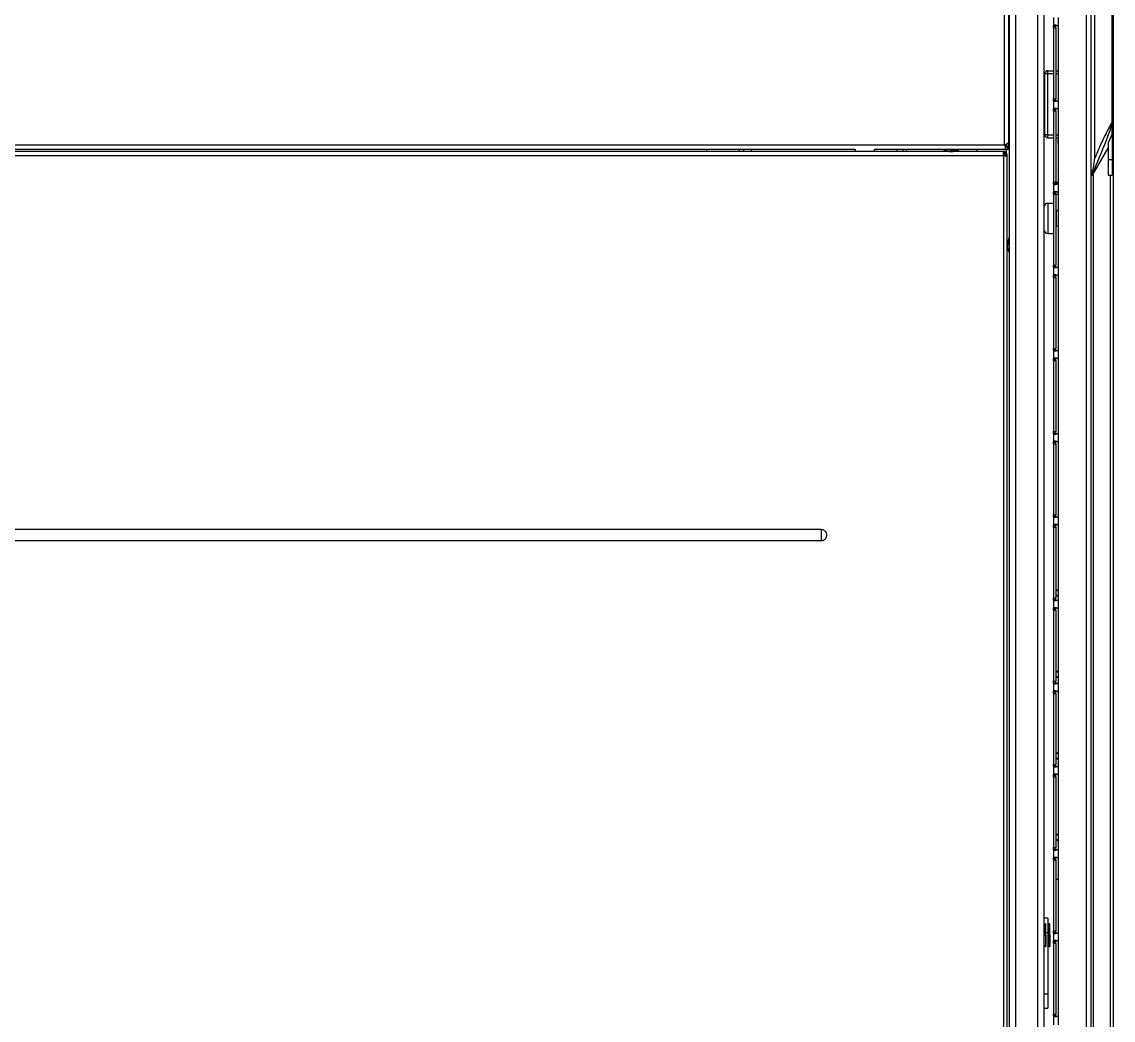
# Model space of a CAD drawing. Header units: millimetres. Extents: x 167 to 1022, y 285 to 720.
# Drawn here: x 460.1 to 517, y 336 to 388 of the extents above; entities that cross this region are included whole.
import ezdxf

# ---------------------------------------------------------------- set-up
doc = ezdxf.new("R2010")
doc.units = ezdxf.units.MM

msp = doc.modelspace()

# ---------------------------------------------------------------- linework, layer by layer
at = {"color": 7, "linetype": 'Continuous', "lineweight": 25}
for p, q in [((511.597, 288.629), (511.597, 484.129)), ((511.917, 288.629), (511.917, 484.129)), ((513.077, 288.629), (513.077, 484.129)), ((513.397, 291.499), (513.397, 484.129)), ((515.597, 483.729), (515.597, 292.329)), ((515.837, 483.729), (515.837, 292.329)), ((516.997, 483.729), (516.997, 292.329)), ((516.021, 395.2), (516.021, 380.857)), ((516.937, 382.779), (516.937, 393.279)), ((511.307, 391.139), (511.307, 381.619)), ((511.547, 391.042), (511.547, 381.716)), ((513.887, 388.259), (513.887, 387.798)), ((514.127, 388.259), (514.127, 387.798)), ((513.887, 387.798), (514.007, 387.798)), ((513.887, 387.719), (513.887, 387.798)), ((513.887, 387.719), (514.007, 387.719)), ((513.887, 387.719), (513.887, 384.019)), ((514.007, 387.719), (514.007, 387.798)), ((514.007, 387.719), (514.007, 384.019)), ((514.15, 384.019), (514.15, 387.719)), ((513.437, 385.329), (513.587, 385.329)), ((513.437, 382.129), (513.437, 385.329)), ((513.587, 385.329), (513.587, 385.479)), ((513.587, 385.479), (513.887, 385.479)), ((513.587, 382.129), (513.587, 385.329)), ((513.587, 385.329), (513.887, 385.329)), ((514.007, 385.479), (514.15, 385.479)), ((514.007, 385.329), (514.15, 385.329)), ((513.887, 384.019), (514.007, 384.019)), ((513.887, 383.939), (513.887, 384.019)), ((513.887, 383.939), (514.007, 383.939)), ((513.887, 383.939), (513.887, 383.458)), ((514.007, 383.939), (514.007, 384.019)), ((514.127, 383.939), (514.127, 383.458)), ((513.887, 383.458), (514.007, 383.458)), ((513.887, 383.379), (513.887, 383.458)), ((513.887, 383.379), (514.007, 383.379)), ((513.887, 383.379), (513.887, 379.679)), ((514.007, 383.379), (514.007, 383.458)), ((514.007, 383.379), (514.007, 379.679)), ((514.15, 379.679), (514.15, 383.379)), ((513.587, 382.129), (513.437, 382.129)), ((513.587, 381.979), (513.587, 382.129)), ((513.587, 382.129), (513.887, 382.129)), ((513.587, 381.979), (513.887, 381.979)), ((514.007, 382.129), (514.15, 382.129)), ((514.007, 381.979), (514.15, 381.979)), ((514.137, 381.879), (514.15, 381.879)), ((514.137, 381.679), (514.137, 381.879)), ((516.937, 382.179), (516.737, 381.71)), ((516.937, 382.179), (516.937, 380.829)), ((402.596, 381.379), (503.547, 381.379)), ((402.787, 381.619), (511.307, 381.619)), ((495.817, 381.259), (495.817, 381.379)), ((497.517, 381.259), (497.517, 381.379)), ((497.717, 381.379), (497.717, 381.259)), ((498.117, 381.379), (498.117, 381.259)), ((503.547, 381.382), (503.547, 381.259)), ((504.547, 381.259), (504.547, 381.382)), ((504.547, 381.379), (511.499, 381.379)), ((505.727, 381.259), (505.727, 381.379)), ((506.047, 381.259), (506.047, 381.379)), ((506.217, 381.259), (506.217, 381.379)), ((508.547, 381.359), (508.147, 381.359)), ((508.217, 381.379), (508.217, 381.359)), ((508.547, 381.379), (508.547, 381.359)), ((508.547, 381.359), (508.547, 381.259)), ((508.547, 381.359), (508.947, 381.359)), ((508.877, 381.359), (508.877, 381.379)), ((509.897, 381.259), (509.897, 381.379)), ((511.307, 381.619), (511.392, 381.598)), ((511.307, 381.619), (511.36, 381.538)), ((511.307, 381.619), (511.36, 381.579)), ((511.392, 381.598), (511.35, 381.598)), ((511.36, 381.538), (511.36, 381.579)), ((511.407, 381.619), (511.407, 381.509)), ((511.427, 381.529), (511.427, 381.648)), ((511.547, 381.529), (511.427, 381.529)), ((511.427, 381.503), (511.427, 381.529)), ((511.427, 381.134), (511.427, 381.379)), ((511.499, 381.379), (511.499, 381.499)), ((511.499, 381.499), (511.547, 381.499)), ((511.499, 381.379), (511.547, 381.379)), ((511.547, 381.529), (511.547, 381.716)), ((511.547, 381.379), (511.547, 381.499)), ((514.137, 381.679), (514.137, 380.309)), ((514.137, 381.679), (514.15, 381.679)), ((515.924, 380.028), (516.737, 381.433)), ((516.737, 381.71), (516.737, 380.829)), ((511.312, 381.259), (402.783, 381.259)), ((402.822, 381.059), (511.272, 381.059)), ((511.372, 381.134), (511.272, 381.134)), ((511.284, 381.095), (511.272, 381.059)), ((511.308, 381.07), (511.272, 381.059)), ((511.272, 381.059), (511.272, 299.079)), ((511.312, 381.259), (511.312, 381.159)), ((511.372, 381.259), (511.312, 381.259)), ((511.372, 381.159), (511.312, 381.159)), ((511.372, 381.259), (511.372, 381.159)), ((511.472, 381.134), (511.372, 381.134)), ((511.372, 381.099), (511.372, 381.134)), ((511.472, 381.099), (511.372, 381.099)), ((511.472, 381.099), (511.472, 381.134)), ((511.472, 299.039), (511.472, 381.099)), ((516.937, 380.829), (516.737, 380.829)), ((516.737, 380.829), (516.737, 380.029)), ((516.937, 380.829), (516.937, 380.029)), ((514.15, 380.309), (514.137, 380.309)), ((515.837, 380.279), (515.94, 380.279)), ((513.887, 379.679), (514.007, 379.679)), ((513.887, 379.599), (513.887, 379.679)), ((513.887, 379.599), (514.007, 379.599)), ((513.887, 379.599), (513.887, 379.118)), ((514.007, 379.599), (514.007, 379.679)), ((514.127, 379.689), (514.127, 379.599)), ((514.127, 379.599), (514.127, 379.118)), ((515.837, 380.029), (515.901, 380.029)), ((515.906, 380.045), (515.901, 380.029)), ((515.901, 380.029), (515.923, 380.029)), ((515.957, 380.086), (515.957, 292.329)), ((516.737, 380.029), (516.937, 380.029)), ((516.837, 380.029), (516.837, 292.329)), ((513.887, 379.118), (514.007, 379.118)), ((513.887, 379.039), (513.887, 379.118)), ((513.887, 379.039), (514.007, 379.039)), ((513.887, 379.039), (513.887, 375.339)), ((514.007, 379.039), (514.007, 379.118)), ((514.007, 379.039), (514.007, 375.339)), ((514.127, 379.029), (514.007, 379.029)), ((514.127, 379.029), (514.15, 379.029)), ((514.127, 379.029), (514.127, 378.166)), ((514.15, 375.339), (514.15, 379.039)), ((513.587, 378.569), (513.587, 376.989)), ((513.587, 378.569), (513.887, 378.569)), ((514.047, 378.119), (514.007, 378.119)), ((514.047, 377.354), (514.047, 378.204)), ((514.15, 378.156), (514.047, 378.204)), ((514.047, 377.439), (514.007, 377.439)), ((514.15, 377.402), (514.047, 377.354)), ((514.127, 377.391), (514.127, 375.259)), ((511.577, 376.379), (511.577, 376.779)), ((513.587, 376.989), (513.887, 376.989)), ((511.577, 376.379), (511.477, 376.379)), ((511.597, 376.709), (511.577, 376.709)), ((511.577, 376.379), (511.577, 375.979)), ((511.597, 376.379), (511.577, 376.379)), ((511.577, 376.049), (511.597, 376.049)), ((513.887, 375.339), (514.007, 375.339)), ((513.887, 375.259), (513.887, 375.339)), ((513.887, 375.259), (514.007, 375.259)), ((513.887, 375.259), (513.887, 374.778)), ((514.007, 375.259), (514.007, 375.339)), ((514.127, 375.259), (514.127, 374.778)), ((513.887, 374.778), (514.007, 374.778)), ((513.887, 374.699), (513.887, 374.778)), ((513.887, 374.699), (514.007, 374.699)), ((513.887, 374.699), (513.887, 370.999)), ((514.007, 374.699), (514.007, 374.778)), ((514.007, 374.699), (514.007, 370.999)), ((514.127, 374.778), (514.127, 370.919)), ((514.15, 370.999), (514.15, 374.699)), ((513.887, 370.999), (514.007, 370.999)), ((513.887, 370.919), (513.887, 370.999)), ((513.887, 370.919), (514.007, 370.919)), ((513.887, 370.919), (513.887, 370.438)), ((514.007, 370.919), (514.007, 370.999)), ((514.127, 370.919), (514.127, 370.438)), ((513.887, 370.438), (514.007, 370.438)), ((513.887, 370.359), (513.887, 370.438)), ((513.887, 370.359), (514.007, 370.359)), ((513.887, 370.359), (513.887, 366.659)), ((514.007, 370.359), (514.007, 370.438)), ((514.007, 370.359), (514.007, 366.659)), ((514.127, 370.438), (514.127, 366.579)), ((514.15, 366.659), (514.15, 370.359)), ((513.887, 366.659), (514.007, 366.659)), ((513.887, 366.579), (513.887, 366.659)), ((513.887, 366.579), (514.007, 366.579)), ((513.887, 366.579), (513.887, 366.098)), ((514.007, 366.579), (514.007, 366.659)), ((514.127, 366.579), (514.127, 366.098)), ((513.887, 366.098), (514.007, 366.098)), ((513.887, 366.019), (513.887, 366.098)), ((513.887, 366.019), (514.007, 366.019)), ((513.887, 366.019), (513.887, 362.319)), ((514.007, 366.019), (514.007, 366.098)), ((514.007, 366.019), (514.007, 362.319)), ((514.127, 366.098), (514.127, 362.239)), ((514.15, 362.319), (514.15, 366.019)), ((513.887, 362.319), (514.007, 362.319)), ((513.887, 362.239), (513.887, 362.319)), ((513.887, 362.239), (514.007, 362.239)), ((513.887, 362.239), (513.887, 361.758)), ((514.007, 362.239), (514.007, 362.319)), ((514.127, 362.239), (514.127, 361.758)), ((501.777, 361.558), (412.317, 361.558)), ((501.777, 361.558), (501.777, 360.96)), ((513.887, 361.758), (514.007, 361.758)), ((513.887, 361.679), (513.887, 361.758)), ((513.887, 361.679), (514.007, 361.679)), ((513.887, 361.679), (513.887, 357.979)), ((514.058, 361.804), (514.007, 361.804)), ((514.007, 361.679), (514.007, 361.758)), ((514.007, 361.679), (514.007, 357.979)), ((514.15, 357.979), (514.15, 361.679)), ((501.777, 360.96), (412.317, 360.96)), ((513.887, 357.979), (514.007, 357.979)), ((513.887, 357.899), (513.887, 357.979)), ((514.007, 357.899), (514.007, 357.979)), ((514.127, 358.439), (514.127, 358.048)), ((513.887, 357.899), (514.007, 357.899)), ((513.887, 357.899), (513.887, 357.418)), ((513.887, 357.418), (514.007, 357.418)), ((513.887, 357.339), (513.887, 357.418)), ((514.007, 357.339), (514.007, 357.418)), ((514.127, 357.899), (514.127, 357.418)), ((513.887, 357.339), (514.007, 357.339)), ((513.887, 357.339), (513.887, 353.639)), ((514.007, 357.339), (514.007, 353.639)), ((514.15, 353.639), (514.15, 357.339)), ((514.127, 354.189), (514.127, 353.798)), ((513.887, 353.639), (514.007, 353.639)), ((513.887, 353.559), (513.887, 353.639)), ((513.887, 353.559), (514.007, 353.559)), ((513.887, 353.559), (513.887, 353.078)), ((514.007, 353.559), (514.007, 353.639)), ((514.127, 353.559), (514.127, 353.078)), ((513.887, 353.078), (514.007, 353.078)), ((513.887, 352.999), (513.887, 353.078)), ((513.887, 352.999), (514.007, 352.999)), ((513.887, 352.999), (513.887, 349.299)), ((514.007, 352.999), (514.007, 353.078)), ((514.007, 352.999), (514.007, 349.299)), ((514.15, 349.299), (514.15, 352.999)), ((514.127, 349.939), (514.127, 349.548)), ((513.887, 349.299), (514.007, 349.299)), ((513.887, 349.219), (513.887, 349.299)), ((513.887, 349.219), (514.007, 349.219)), ((513.887, 349.219), (513.887, 348.738)), ((514.007, 349.219), (514.007, 349.299)), ((514.127, 349.219), (514.127, 348.738)), ((513.887, 348.738), (514.007, 348.738)), ((513.887, 348.659), (513.887, 348.738)), ((513.887, 348.659), (514.007, 348.659)), ((513.887, 348.659), (513.887, 344.959)), ((514.007, 348.659), (514.007, 348.738)), ((514.007, 348.659), (514.007, 344.959)), ((514.15, 344.959), (514.15, 348.659)), ((514.127, 345.689), (514.127, 345.298)), ((513.887, 344.959), (514.007, 344.959)), ((513.887, 344.879), (513.887, 344.959)), ((513.887, 344.879), (514.007, 344.879)), ((513.887, 344.879), (513.887, 344.398)), ((514.007, 344.879), (514.007, 344.959)), ((514.127, 344.879), (514.127, 344.398)), ((513.887, 344.398), (514.007, 344.398)), ((513.887, 344.319), (513.887, 344.398)), ((513.887, 344.319), (514.007, 344.319)), ((513.887, 344.319), (513.887, 340.619)), ((514.007, 344.319), (514.007, 344.398)), ((514.007, 344.319), (514.007, 340.619)), ((514.15, 340.619), (514.15, 344.319)), ((514.127, 343.304), (514.007, 343.304)), ((514.127, 343.304), (514.15, 343.304)), ((514.127, 343.304), (514.127, 340.539)), ((513.597, 341.279), (513.397, 341.279)), ((513.467, 340.979), (513.397, 340.909)), ((513.487, 340.979), (513.467, 340.979)), ((513.467, 340.389), (513.467, 340.979)), ((513.487, 340.389), (513.487, 340.979)), ((513.597, 341.279), (513.597, 340.529)), ((513.667, 340.979), (513.597, 340.909)), ((513.687, 340.979), (513.667, 340.979)), ((513.667, 340.389), (513.667, 340.979)), ((513.687, 340.389), (513.687, 340.979)), ((513.397, 340.389), (513.467, 340.389)), ((513.467, 340.389), (513.467, 339.799)), ((513.467, 340.389), (513.487, 340.389)), ((513.487, 340.529), (513.597, 340.529)), ((513.487, 340.389), (513.487, 339.799)), ((513.597, 340.529), (513.597, 337.329)), ((513.597, 340.389), (513.667, 340.389)), ((513.667, 340.389), (513.667, 339.799)), ((513.667, 340.389), (513.687, 340.389)), ((513.687, 340.389), (513.687, 339.799)), ((513.887, 340.619), (514.007, 340.619)), ((513.887, 340.539), (513.887, 340.619)), ((513.887, 340.539), (514.007, 340.539)), ((513.887, 340.539), (513.887, 340.058)), ((514.007, 340.539), (514.007, 340.619)), ((514.127, 340.539), (514.127, 340.058)), ((513.397, 339.869), (513.467, 339.799)), ((513.467, 339.799), (513.487, 339.799)), ((513.597, 339.869), (513.667, 339.799)), ((513.667, 339.799), (513.687, 339.799)), ((513.887, 340.058), (514.007, 340.058)), ((513.887, 339.979), (513.887, 340.058)), ((513.887, 339.979), (514.007, 339.979)), ((513.887, 339.979), (513.887, 336.279)), ((514.007, 339.979), (514.007, 340.058)), ((514.007, 339.979), (514.007, 336.279)), ((514.127, 340.058), (514.127, 336.199)), ((514.15, 336.279), (514.15, 339.979)), ((513.397, 337.329), (513.597, 337.329)), ((513.597, 337.329), (513.597, 336.579)), ((513.397, 336.579), (513.597, 336.579)), ((513.887, 336.279), (514.007, 336.279)), ((513.887, 336.199), (513.887, 336.279)), ((513.887, 336.199), (514.007, 336.199)), ((513.887, 336.199), (513.887, 335.718)), ((514.007, 336.199), (514.007, 336.279)), ((514.127, 336.199), (514.127, 335.718))]:
    msp.add_line(p, q, dxfattribs=at)
at = {"color": 7, "linetype": 'Continuous', "lineweight": 25, "flags": 128}
msp.add_lwpolyline([(514.15, 380.218), (514.144, 380.245), (514.137, 380.309)], dxfattribs=at)
at = {"color": 7, "linetype": 'Continuous', "lineweight": 25}
for centre, radius, start, end in [((514, 387.719), 0.15, 0, 31.9707), ((513.587, 385.329), 0.15, 90, 180), ((514, 384.019), 0.15, 328.0293, 0), ((514, 383.379), 0.15, 0, 31.9707), ((513.587, 382.129), 0.15, 180, 270), ((508.547, 382.109), 0.85, 241.9275, 270), ((508.547, 382.109), 0.85, 270, 298.0725), ((514, 379.769), 0.15, 328.0293, 0), ((514, 379.679), 0.15, 328.0293, 0), ((514, 379.039), 0.15, 0, 31.9707), ((513.587, 378.369), 0.2, 90, 161.8051), ((512.327, 376.379), 0.85, 151.9275, 180), ((513.587, 377.189), 0.2, 198.1949, 270), ((512.327, 376.379), 0.85, 180, 208.0725), ((514, 375.339), 0.15, 328.0293, 0), ((514, 374.699), 0.15, 0, 31.9707), ((514, 370.999), 0.15, 328.0293, 360), ((514, 370.359), 0.15, 0, 31.9707), ((514, 366.659), 0.15, 328.0293, 0), ((514, 366.019), 0.15, 0, 31.9707), ((514, 362.319), 0.15, 328.0293, 0), ((514, 361.679), 0.15, 0, 31.9707), ((514, 358.519), 0.15, 328.0293, 0), ((514, 357.969), 0.15, 1.9102, 31.9707), ((514, 357.979), 0.15, 328.0293, 0), ((514, 357.339), 0.15, 0, 31.9707), ((514, 354.269), 0.15, 328.0293, 0), ((514, 353.719), 0.15, 0, 31.9707), ((514, 353.639), 0.15, 328.0293, 0), ((514, 352.999), 0.15, 0, 31.9707), ((514, 350.019), 0.15, 328.0293, 0), ((514, 349.469), 0.15, 0, 31.9707), ((514, 349.299), 0.15, 328.0293, 0), ((514, 348.659), 0.15, 0, 31.9707), ((514, 345.769), 0.15, 328.0293, 0), ((514, 345.219), 0.15, 0, 31.9707), ((514, 344.959), 0.15, 328.0293, 0), ((514, 344.319), 0.15, 0, 31.9707), ((514, 340.619), 0.15, 328.0293, 0), ((514, 339.979), 0.15, 0, 31.9707), ((514, 336.279), 0.15, 328.0293, 0)]:
    msp.add_arc(centre, radius, start, end, dxfattribs=at)
for points, knots in [([(513.887, 387.798), (513.888, 387.81), (513.889, 387.833), (513.901, 387.854), (513.924, 387.866), (513.956, 387.87), (513.997, 387.866), (514.042, 387.854), (514.089, 387.833), (514.115, 387.81), (514.127, 387.798)], [0, 0, 0, 0, 0.124908, 0.249934, 0.374966, 0.5, 0.625034, 0.750066, 0.875092, 1, 1, 1, 1]), ([(514.007, 387.798), (514.008, 387.807), (514.008, 387.826), (514.011, 387.847), (514.018, 387.855), (514.021, 387.858)], [0, 0, 0, 0, 0.371395, 0.742381, 1, 1, 1, 1]), ([(514.127, 383.939), (514.115, 383.928), (514.089, 383.905), (514.042, 383.884), (513.997, 383.872), (513.956, 383.868), (513.924, 383.872), (513.901, 383.884), (513.889, 383.905), (513.888, 383.928), (513.887, 383.939)], [0, 0, 0, 0, 0.124908, 0.249934, 0.374966, 0.5, 0.625034, 0.750066, 0.875092, 1, 1, 1, 1]), ([(514.013, 383.891), (514.011, 383.898), (514.008, 383.912), (514.008, 383.93), (514.007, 383.939)], [0, 0, 0, 0, 0.492849, 1, 1, 1, 1]), ([(513.887, 383.458), (513.888, 383.47), (513.889, 383.493), (513.901, 383.514), (513.924, 383.526), (513.956, 383.53), (513.997, 383.526), (514.042, 383.514), (514.089, 383.493), (514.115, 383.47), (514.127, 383.458)], [0, 0, 0, 0, 0.124908, 0.249934, 0.374966, 0.5, 0.625034, 0.750066, 0.875092, 1, 1, 1, 1]), ([(514.007, 383.458), (514.008, 383.467), (514.008, 383.486), (514.011, 383.507), (514.018, 383.515), (514.021, 383.518)], [0, 0, 0, 0, 0.371395, 0.742381, 1, 1, 1, 1]), ([(515.906, 380.045), (516.091, 380.491), (516.38, 381.189), (516.696, 381.962), (516.833, 382.358), (516.901, 382.564), (516.925, 382.707), (516.937, 382.779)], [0, 0, 0, 0, 0.500065, 0.780086, 0.853431, 0.926768, 1, 1, 1, 1]), ([(516.021, 380.857), (516.116, 381.076), (516.305, 381.515), (516.601, 382.164), (516.825, 382.574), (516.937, 382.779)], [0, 0, 0, 0, 0.333381, 0.666749, 1, 1, 1, 1]), ([(516.937, 382.179), (516.937, 382.271), (516.937, 382.455), (516.937, 382.671), (516.937, 382.779)], [0, 0, 0, 0, 0.5, 1, 1, 1, 1]), ([(511.36, 381.538), (511.359, 381.525), (511.356, 381.498), (511.36, 381.462), (511.368, 381.432), (511.381, 381.409), (511.401, 381.392), (511.427, 381.383), (511.459, 381.379), (511.486, 381.379), (511.499, 381.379)], [0, 0, 0, 0, 0.125016, 0.250035, 0.375053, 0.500081, 0.625103, 0.750124, 0.875107, 1, 1, 1, 1]), ([(511.358, 381.552), (511.36, 381.545), (511.363, 381.531), (511.377, 381.516), (511.403, 381.504), (511.444, 381.499), (511.481, 381.499), (511.499, 381.499)], [0, 0, 0, 0, 0.133284, 0.277711, 0.422328, 0.710839, 1, 1, 1, 1]), ([(511.392, 381.598), (511.399, 381.61), (511.413, 381.633), (511.44, 381.661), (511.468, 381.683), (511.495, 381.7), (511.517, 381.711), (511.534, 381.718), (511.545, 381.72), (511.547, 381.717), (511.547, 381.716)], [0, 0, 0, 0, 0.124936, 0.249934, 0.374949, 0.499962, 0.624977, 0.749985, 0.874993, 1, 1, 1, 1]), ([(511.312, 381.259), (511.304, 381.259), (511.287, 381.258), (511.27, 381.25), (511.259, 381.237), (511.254, 381.217), (511.253, 381.191), (511.258, 381.16), (511.267, 381.127), (511.278, 381.106), (511.284, 381.095)], [0, 0, 0, 0, 0.124917, 0.249916, 0.374933, 0.499949, 0.624966, 0.749982, 0.875003, 1, 1, 1, 1]), ([(511.312, 381.159), (511.3, 381.159), (511.281, 381.158), (511.263, 381.151), (511.254, 381.141), (511.254, 381.131), (511.254, 381.126)], [0, 0, 0, 0, 0.401622, 0.603119, 0.804342, 1, 1, 1, 1]), ([(511.284, 381.095), (511.288, 381.089), (511.294, 381.08), (511.304, 381.073), (511.308, 381.07)], [0, 0, 0, 0, 0.560027, 1, 1, 1, 1]), ([(511.308, 381.07), (511.319, 381.065), (511.341, 381.053), (511.374, 381.044), (511.404, 381.039), (511.43, 381.04), (511.45, 381.046), (511.464, 381.057), (511.472, 381.073), (511.472, 381.09), (511.472, 381.099)], [0, 0, 0, 0, 0.124997, 0.250018, 0.375034, 0.500051, 0.625067, 0.750084, 0.875083, 1, 1, 1, 1]), ([(511.34, 381.04), (511.345, 381.04), (511.355, 381.041), (511.365, 381.05), (511.372, 381.067), (511.372, 381.086), (511.372, 381.099)], [0, 0, 0, 0, 0.195658, 0.396881, 0.598378, 1, 1, 1, 1]), ([(515.94, 380.279), (515.961, 380.374), (516.005, 380.565), (516.015, 380.76), (516.021, 380.857)], [0, 0, 0, 0, 0.500144, 1, 1, 1, 1]), ([(515.906, 380.045), (515.908, 380.056), (515.914, 380.077), (515.919, 380.135), (515.924, 380.204), (515.935, 380.254), (515.94, 380.279)], [0, 0, 0, 0, 0.250019, 0.500048, 0.750061, 1, 1, 1, 1]), ([(514.127, 379.599), (514.115, 379.588), (514.089, 379.565), (514.042, 379.544), (513.997, 379.532), (513.956, 379.528), (513.924, 379.532), (513.901, 379.544), (513.889, 379.565), (513.888, 379.588), (513.887, 379.599)], [0, 0, 0, 0, 0.124908, 0.249934, 0.374966, 0.5, 0.625034, 0.750066, 0.875092, 1, 1, 1, 1]), ([(514.007, 379.689), (514.008, 379.68), (514.008, 379.662), (514.012, 379.639), (514.021, 379.626), (514.032, 379.62), (514.042, 379.618), (514.054, 379.62), (514.071, 379.626), (514.092, 379.639), (514.113, 379.662), (514.123, 379.68), (514.127, 379.689)], [0, 0, 0, 0, 0.125113, 0.250088, 0.374797, 0.437403, 0.5, 0.562597, 0.625203, 0.749912, 0.874887, 1, 1, 1, 1]), ([(514.013, 379.551), (514.011, 379.558), (514.008, 379.572), (514.008, 379.59), (514.007, 379.599)], [0, 0, 0, 0, 0.4928493, 1, 1, 1, 1]), ([(514.021, 379.629), (514.028, 379.631), (514.05, 379.637), (514.089, 379.655), (514.115, 379.678), (514.127, 379.689)], [0, 0, 0, 0, 0.195261, 0.597821, 1, 1, 1, 1]), ([(513.887, 379.118), (513.888, 379.13), (513.889, 379.153), (513.901, 379.174), (513.924, 379.186), (513.956, 379.19), (513.997, 379.186), (514.042, 379.174), (514.089, 379.153), (514.115, 379.13), (514.127, 379.118)], [0, 0, 0, 0, 0.124908, 0.249934, 0.374966, 0.5, 0.625034, 0.750066, 0.875092, 1, 1, 1, 1]), ([(514.007, 379.118), (514.008, 379.127), (514.008, 379.146), (514.011, 379.167), (514.018, 379.175), (514.021, 379.178)], [0, 0, 0, 0, 0.371395, 0.742381, 1, 1, 1, 1]), ([(514.127, 375.259), (514.115, 375.248), (514.089, 375.225), (514.042, 375.204), (513.997, 375.192), (513.956, 375.188), (513.924, 375.192), (513.901, 375.204), (513.889, 375.225), (513.888, 375.248), (513.887, 375.259)], [0, 0, 0, 0, 0.124908, 0.249934, 0.374966, 0.5, 0.625034, 0.750066, 0.875092, 1, 1, 1, 1]), ([(514.013, 375.211), (514.011, 375.218), (514.008, 375.232), (514.008, 375.25), (514.007, 375.259)], [0, 0, 0, 0, 0.492849, 1, 1, 1, 1]), ([(513.887, 374.778), (513.888, 374.79), (513.889, 374.813), (513.901, 374.834), (513.924, 374.846), (513.956, 374.85), (513.997, 374.846), (514.042, 374.834), (514.089, 374.813), (514.115, 374.79), (514.127, 374.778)], [0, 0, 0, 0, 0.124908, 0.249934, 0.374966, 0.5, 0.625034, 0.750066, 0.875092, 1, 1, 1, 1]), ([(514.007, 374.778), (514.008, 374.787), (514.008, 374.806), (514.011, 374.827), (514.018, 374.835), (514.021, 374.838)], [0, 0, 0, 0, 0.371395, 0.742381, 1, 1, 1, 1]), ([(514.127, 370.919), (514.115, 370.908), (514.089, 370.885), (514.042, 370.864), (513.997, 370.852), (513.956, 370.848), (513.924, 370.852), (513.901, 370.864), (513.889, 370.885), (513.888, 370.908), (513.887, 370.919)], [0, 0, 0, 0, 0.124908, 0.249934, 0.374966, 0.5, 0.625034, 0.750066, 0.875092, 1, 1, 1, 1]), ([(513.887, 370.438), (513.888, 370.45), (513.889, 370.473), (513.901, 370.494), (513.924, 370.506), (513.956, 370.51), (513.997, 370.506), (514.042, 370.494), (514.089, 370.473), (514.115, 370.45), (514.127, 370.438)], [0, 0, 0, 0, 0.124908, 0.249934, 0.374966, 0.5, 0.625034, 0.750066, 0.875092, 1, 1, 1, 1]), ([(514.013, 370.871), (514.011, 370.878), (514.008, 370.892), (514.008, 370.91), (514.007, 370.919)], [0, 0, 0, 0, 0.492849, 1, 1, 1, 1]), ([(514.007, 370.438), (514.008, 370.447), (514.008, 370.466), (514.011, 370.487), (514.018, 370.495), (514.021, 370.498)], [0, 0, 0, 0, 0.3713948, 0.7423809, 1, 1, 1, 1]), ([(514.127, 366.579), (514.115, 366.568), (514.089, 366.545), (514.042, 366.524), (513.997, 366.512), (513.956, 366.508), (513.924, 366.512), (513.901, 366.524), (513.889, 366.545), (513.888, 366.568), (513.887, 366.579)], [0, 0, 0, 0, 0.124908, 0.249934, 0.374966, 0.5, 0.625034, 0.750066, 0.875092, 1, 1, 1, 1]), ([(514.013, 366.531), (514.011, 366.538), (514.008, 366.552), (514.008, 366.57), (514.007, 366.579)], [0, 0, 0, 0, 0.492849, 1, 1, 1, 1]), ([(513.887, 366.098), (513.888, 366.11), (513.889, 366.133), (513.901, 366.154), (513.924, 366.166), (513.956, 366.17), (513.997, 366.166), (514.042, 366.154), (514.089, 366.133), (514.115, 366.11), (514.127, 366.098)], [0, 0, 0, 0, 0.124908, 0.249934, 0.374966, 0.5, 0.625034, 0.750066, 0.875092, 1, 1, 1, 1]), ([(514.007, 366.098), (514.008, 366.107), (514.008, 366.126), (514.011, 366.147), (514.018, 366.155), (514.021, 366.158)], [0, 0, 0, 0, 0.3713948, 0.7423809, 1, 1, 1, 1]), ([(514.127, 362.239), (514.115, 362.228), (514.089, 362.205), (514.042, 362.184), (513.997, 362.172), (513.956, 362.168), (513.924, 362.172), (513.901, 362.184), (513.889, 362.205), (513.888, 362.228), (513.887, 362.239)], [0, 0, 0, 0, 0.124908, 0.249934, 0.374966, 0.5, 0.625034, 0.750066, 0.875092, 1, 1, 1, 1]), ([(514.013, 362.191), (514.011, 362.198), (514.008, 362.212), (514.008, 362.23), (514.007, 362.239)], [0, 0, 0, 0, 0.492849, 1, 1, 1, 1]), ([(501.777, 361.558), (501.796, 361.556), (501.834, 361.554), (501.888, 361.536), (501.937, 361.507), (501.979, 361.469), (502.012, 361.423), (502.043, 361.354), (502.05, 361.259), (502.043, 361.164), (502.012, 361.095), (501.979, 361.049), (501.937, 361.011), (501.888, 360.982), (501.834, 360.964), (501.796, 360.961), (501.777, 360.96)], [0, 0, 0, 0, 0.06256, 0.125121, 0.187681, 0.250234, 0.312773, 0.375303, 0.500001, 0.624698, 0.687228, 0.749767, 0.812319, 0.874878, 0.93744, 1, 1, 1, 1]), ([(513.887, 361.758), (513.888, 361.77), (513.889, 361.793), (513.901, 361.814), (513.924, 361.826), (513.956, 361.83), (513.997, 361.826), (514.042, 361.814), (514.089, 361.793), (514.115, 361.77), (514.127, 361.758)], [0, 0, 0, 0, 0.124908, 0.249934, 0.374966, 0.5, 0.625034, 0.750066, 0.875092, 1, 1, 1, 1]), ([(514.007, 361.758), (514.008, 361.767), (514.008, 361.786), (514.011, 361.807), (514.018, 361.815), (514.021, 361.818)], [0, 0, 0, 0, 0.371395, 0.742381, 1, 1, 1, 1]), ([(514.007, 358.439), (514.008, 358.43), (514.008, 358.412), (514.012, 358.389), (514.021, 358.376), (514.032, 358.37), (514.042, 358.368), (514.054, 358.37), (514.071, 358.376), (514.092, 358.389), (514.113, 358.412), (514.123, 358.43), (514.127, 358.439)], [0, 0, 0, 0, 0.125113, 0.250088, 0.374797, 0.437403, 0.5, 0.562597, 0.625203, 0.749912, 0.874887, 1, 1, 1, 1]), ([(514.127, 358.048), (514.123, 358.057), (514.113, 358.076), (514.092, 358.099), (514.071, 358.112), (514.054, 358.118), (514.042, 358.119), (514.032, 358.118), (514.021, 358.112), (514.012, 358.099), (514.008, 358.076), (514.008, 358.057), (514.007, 358.048)], [0, 0, 0, 0, 0.1251132, 0.2500883, 0.3747966, 0.4374029, 0.5, 0.5625971, 0.6252034, 0.7499117, 0.8748868, 1, 1, 1, 1]), ([(514.127, 358.048), (514.115, 358.06), (514.089, 358.083), (514.045, 358.103), (514.019, 358.109), (514.007, 358.112)], [0, 0, 0, 0, 0.359165, 0.71867, 1, 1, 1, 1]), ([(514.021, 358.379), (514.028, 358.381), (514.05, 358.387), (514.089, 358.405), (514.115, 358.428), (514.127, 358.439)], [0, 0, 0, 0, 0.195261, 0.597821, 1, 1, 1, 1]), ([(514.127, 357.899), (514.115, 357.888), (514.089, 357.865), (514.042, 357.844), (513.997, 357.832), (513.956, 357.828), (513.924, 357.832), (513.901, 357.844), (513.889, 357.865), (513.888, 357.888), (513.887, 357.899)], [0, 0, 0, 0, 0.124908, 0.249934, 0.374966, 0.5, 0.625034, 0.750066, 0.875092, 1, 1, 1, 1]), ([(513.887, 357.418), (513.888, 357.43), (513.889, 357.453), (513.901, 357.474), (513.924, 357.486), (513.956, 357.49), (513.997, 357.486), (514.042, 357.474), (514.089, 357.453), (514.115, 357.43), (514.127, 357.418)], [0, 0, 0, 0, 0.124908, 0.249934, 0.374966, 0.5, 0.625034, 0.750066, 0.875092, 1, 1, 1, 1]), ([(514.013, 357.851), (514.011, 357.858), (514.008, 357.872), (514.008, 357.89), (514.007, 357.899)], [0, 0, 0, 0, 0.492849, 1, 1, 1, 1]), ([(514.007, 357.418), (514.008, 357.427), (514.008, 357.446), (514.011, 357.467), (514.018, 357.475), (514.021, 357.478)], [0, 0, 0, 0, 0.3713948, 0.7423809, 1, 1, 1, 1]), ([(514.007, 354.189), (514.008, 354.18), (514.008, 354.162), (514.012, 354.139), (514.021, 354.126), (514.032, 354.12), (514.042, 354.118), (514.054, 354.12), (514.071, 354.126), (514.092, 354.139), (514.113, 354.162), (514.123, 354.18), (514.127, 354.189)], [0, 0, 0, 0, 0.125113, 0.250088, 0.374797, 0.437403, 0.5, 0.562597, 0.625203, 0.749912, 0.874887, 1, 1, 1, 1]), ([(514.021, 354.129), (514.028, 354.131), (514.05, 354.137), (514.089, 354.155), (514.115, 354.178), (514.127, 354.189)], [0, 0, 0, 0, 0.195261, 0.597821, 1, 1, 1, 1]), ([(514.127, 353.559), (514.115, 353.548), (514.089, 353.525), (514.042, 353.504), (513.997, 353.492), (513.956, 353.488), (513.924, 353.492), (513.901, 353.504), (513.889, 353.525), (513.888, 353.548), (513.887, 353.559)], [0, 0, 0, 0, 0.124908, 0.249934, 0.374966, 0.5, 0.625034, 0.750066, 0.875092, 1, 1, 1, 1]), ([(514.127, 353.798), (514.123, 353.807), (514.113, 353.826), (514.092, 353.849), (514.071, 353.862), (514.054, 353.868), (514.042, 353.869), (514.032, 353.868), (514.021, 353.862), (514.012, 353.849), (514.008, 353.826), (514.008, 353.807), (514.007, 353.798)], [0, 0, 0, 0, 0.125113, 0.250088, 0.374797, 0.437403, 0.5, 0.562597, 0.625203, 0.749912, 0.874887, 1, 1, 1, 1]), ([(514.127, 353.798), (514.115, 353.81), (514.089, 353.833), (514.045, 353.853), (514.019, 353.859), (514.007, 353.862)], [0, 0, 0, 0, 0.3591646, 0.7186696, 1, 1, 1, 1]), ([(514.013, 353.511), (514.011, 353.518), (514.008, 353.532), (514.008, 353.55), (514.007, 353.559)], [0, 0, 0, 0, 0.492849, 1, 1, 1, 1]), ([(513.887, 353.078), (513.888, 353.09), (513.889, 353.113), (513.901, 353.134), (513.924, 353.146), (513.956, 353.15), (513.997, 353.146), (514.042, 353.134), (514.089, 353.113), (514.115, 353.09), (514.127, 353.078)], [0, 0, 0, 0, 0.124908, 0.249934, 0.374966, 0.5, 0.625034, 0.750066, 0.875092, 1, 1, 1, 1]), ([(514.007, 353.078), (514.008, 353.087), (514.008, 353.106), (514.011, 353.127), (514.018, 353.135), (514.021, 353.138)], [0, 0, 0, 0, 0.371395, 0.742381, 1, 1, 1, 1]), ([(514.007, 349.939), (514.008, 349.93), (514.008, 349.912), (514.012, 349.889), (514.021, 349.876), (514.032, 349.87), (514.042, 349.868), (514.054, 349.87), (514.071, 349.876), (514.092, 349.889), (514.113, 349.912), (514.123, 349.93), (514.127, 349.939)], [0, 0, 0, 0, 0.125113, 0.250088, 0.374797, 0.437403, 0.5, 0.562597, 0.625203, 0.749912, 0.874887, 1, 1, 1, 1]), ([(514.127, 349.548), (514.123, 349.557), (514.113, 349.576), (514.092, 349.599), (514.071, 349.612), (514.054, 349.618), (514.042, 349.619), (514.032, 349.618), (514.021, 349.612), (514.012, 349.599), (514.008, 349.576), (514.008, 349.557), (514.007, 349.548)], [0, 0, 0, 0, 0.125113, 0.250088, 0.374797, 0.437403, 0.5, 0.562597, 0.625203, 0.749912, 0.874887, 1, 1, 1, 1]), ([(514.127, 349.548), (514.115, 349.56), (514.089, 349.583), (514.045, 349.603), (514.019, 349.609), (514.007, 349.612)], [0, 0, 0, 0, 0.359165, 0.71867, 1, 1, 1, 1]), ([(514.021, 349.879), (514.028, 349.881), (514.05, 349.887), (514.089, 349.905), (514.115, 349.928), (514.127, 349.939)], [0, 0, 0, 0, 0.195261, 0.597821, 1, 1, 1, 1]), ([(514.127, 349.219), (514.115, 349.208), (514.089, 349.185), (514.042, 349.164), (513.997, 349.152), (513.956, 349.148), (513.924, 349.152), (513.901, 349.164), (513.889, 349.185), (513.888, 349.208), (513.887, 349.219)], [0, 0, 0, 0, 0.124908, 0.249934, 0.374966, 0.5, 0.625034, 0.750066, 0.875092, 1, 1, 1, 1]), ([(514.013, 349.171), (514.011, 349.178), (514.008, 349.192), (514.008, 349.21), (514.007, 349.219)], [0, 0, 0, 0, 0.492849, 1, 1, 1, 1]), ([(513.887, 348.738), (513.888, 348.75), (513.889, 348.773), (513.901, 348.794), (513.924, 348.806), (513.956, 348.81), (513.997, 348.806), (514.042, 348.794), (514.089, 348.773), (514.115, 348.75), (514.127, 348.738)], [0, 0, 0, 0, 0.124908, 0.249934, 0.374966, 0.5, 0.625034, 0.750066, 0.875092, 1, 1, 1, 1]), ([(514.007, 348.738), (514.008, 348.747), (514.008, 348.766), (514.011, 348.787), (514.018, 348.795), (514.021, 348.798)], [0, 0, 0, 0, 0.371395, 0.742381, 1, 1, 1, 1]), ([(514.007, 345.689), (514.008, 345.68), (514.008, 345.662), (514.012, 345.639), (514.021, 345.626), (514.032, 345.62), (514.042, 345.618), (514.054, 345.62), (514.071, 345.626), (514.092, 345.639), (514.113, 345.662), (514.123, 345.68), (514.127, 345.689)], [0, 0, 0, 0, 0.1251132, 0.2500883, 0.3747966, 0.4374029, 0.5, 0.5625971, 0.6252034, 0.7499117, 0.8748868, 1, 1, 1, 1]), ([(514.021, 345.629), (514.028, 345.631), (514.05, 345.637), (514.089, 345.655), (514.115, 345.678), (514.127, 345.689)], [0, 0, 0, 0, 0.195261, 0.597821, 1, 1, 1, 1]), ([(514.127, 344.879), (514.115, 344.868), (514.089, 344.845), (514.042, 344.824), (513.997, 344.812), (513.956, 344.808), (513.924, 344.812), (513.901, 344.824), (513.889, 344.845), (513.888, 344.868), (513.887, 344.879)], [0, 0, 0, 0, 0.124908, 0.249934, 0.374966, 0.5, 0.625034, 0.750066, 0.875092, 1, 1, 1, 1]), ([(514.127, 345.298), (514.123, 345.307), (514.113, 345.326), (514.092, 345.349), (514.071, 345.362), (514.054, 345.368), (514.042, 345.369), (514.032, 345.368), (514.021, 345.362), (514.012, 345.349), (514.008, 345.326), (514.008, 345.307), (514.007, 345.298)], [0, 0, 0, 0, 0.125113, 0.250088, 0.374797, 0.437403, 0.5, 0.562597, 0.625203, 0.749912, 0.874887, 1, 1, 1, 1]), ([(514.127, 345.298), (514.115, 345.31), (514.089, 345.333), (514.045, 345.353), (514.019, 345.359), (514.007, 345.362)], [0, 0, 0, 0, 0.3591646, 0.7186696, 1, 1, 1, 1]), ([(514.013, 344.831), (514.011, 344.838), (514.008, 344.852), (514.008, 344.87), (514.007, 344.879)], [0, 0, 0, 0, 0.492849, 1, 1, 1, 1]), ([(513.887, 344.398), (513.888, 344.41), (513.889, 344.433), (513.901, 344.454), (513.924, 344.466), (513.956, 344.47), (513.997, 344.466), (514.042, 344.454), (514.089, 344.433), (514.115, 344.41), (514.127, 344.398)], [0, 0, 0, 0, 0.124908, 0.249934, 0.374966, 0.5, 0.625034, 0.750066, 0.875092, 1, 1, 1, 1]), ([(514.007, 344.398), (514.008, 344.407), (514.008, 344.426), (514.011, 344.447), (514.018, 344.455), (514.021, 344.458)], [0, 0, 0, 0, 0.371395, 0.742381, 1, 1, 1, 1]), ([(514.127, 340.539), (514.115, 340.528), (514.089, 340.505), (514.042, 340.484), (513.997, 340.472), (513.956, 340.468), (513.924, 340.472), (513.901, 340.484), (513.889, 340.505), (513.888, 340.528), (513.887, 340.539)], [0, 0, 0, 0, 0.124908, 0.249934, 0.374966, 0.5, 0.625034, 0.750066, 0.875092, 1, 1, 1, 1]), ([(514.013, 340.491), (514.011, 340.498), (514.008, 340.512), (514.008, 340.53), (514.007, 340.539)], [0, 0, 0, 0, 0.492849, 1, 1, 1, 1]), ([(513.887, 340.058), (513.888, 340.07), (513.889, 340.093), (513.901, 340.114), (513.924, 340.126), (513.956, 340.13), (513.997, 340.126), (514.042, 340.114), (514.089, 340.093), (514.115, 340.07), (514.127, 340.058)], [0, 0, 0, 0, 0.124908, 0.249934, 0.374966, 0.5, 0.625034, 0.750066, 0.875092, 1, 1, 1, 1]), ([(514.007, 340.058), (514.008, 340.067), (514.008, 340.086), (514.011, 340.107), (514.018, 340.115), (514.021, 340.118)], [0, 0, 0, 0, 0.371395, 0.742381, 1, 1, 1, 1]), ([(514.127, 336.199), (514.115, 336.188), (514.089, 336.165), (514.042, 336.144), (513.997, 336.132), (513.956, 336.128), (513.924, 336.132), (513.901, 336.144), (513.889, 336.165), (513.888, 336.188), (513.887, 336.199)], [0, 0, 0, 0, 0.124908, 0.249934, 0.374966, 0.5, 0.625034, 0.750066, 0.875092, 1, 1, 1, 1]), ([(514.013, 336.151), (514.011, 336.158), (514.008, 336.172), (514.008, 336.19), (514.007, 336.199)], [0, 0, 0, 0, 0.492849, 1, 1, 1, 1])]:
    msp.add_open_spline(points, degree=3, knots=knots, dxfattribs=at)

doc.saveas('drawing.dxf')
